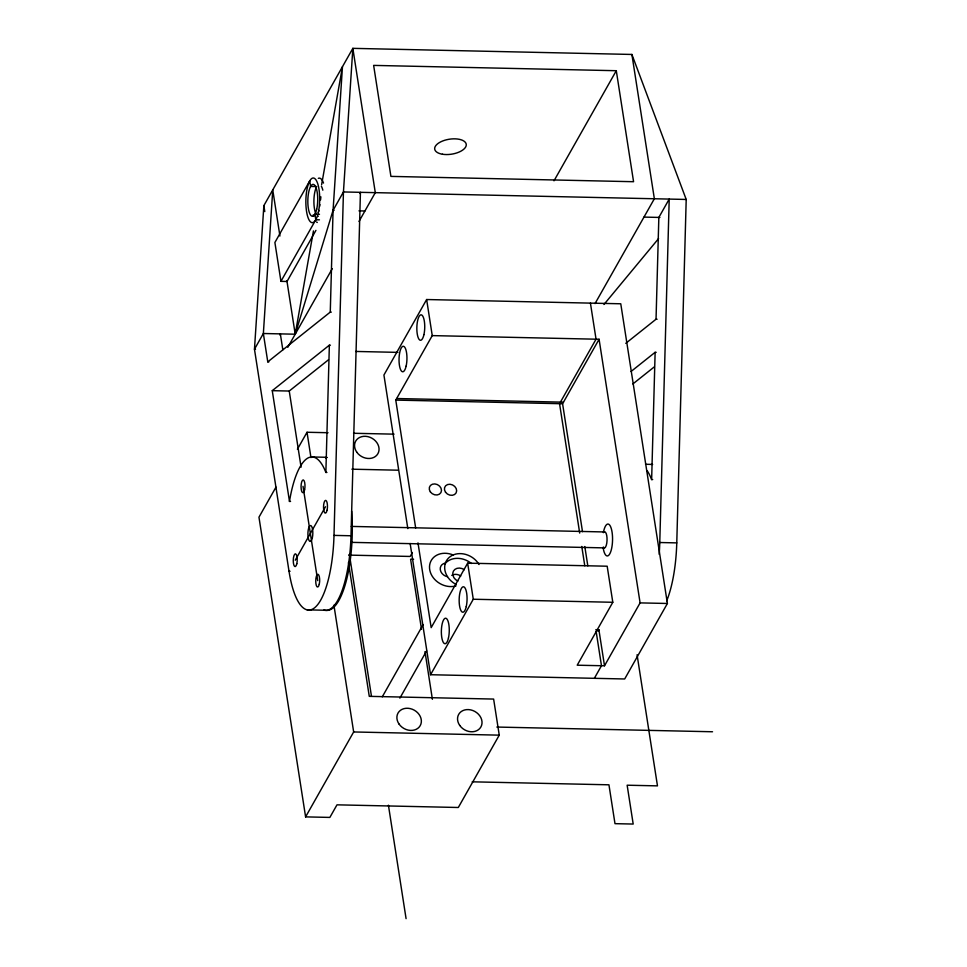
<?xml version="1.0" encoding="UTF-8"?>
<svg xmlns="http://www.w3.org/2000/svg" width="967" height="967" viewBox="0 0 967 967"><rect width="100%" height="100%" fill="white"/><g stroke="black" fill="none" stroke-linecap="round" stroke-linejoin="round"><path stroke-width="1.45" d="M329.36 345.183L272.259 390.668L289.484 501.414A76.574 23.679 -88.7 0 1 325.867 472.44L329.36 345.183L330.424 345.207M279.934 236.021L272.754 189.907L263.362 333.506L267.774 361.876L330.267 312.099L333.071 210.298L342.463 66.699L321.612 184.745M358.987 221.479L375.293 192.651L352.846 48.35L263.858 205.633L254.466 349.232L289.012 571.231A76.574 23.679 -88.7 0 0 314.65 607.747A76.574 23.679 -88.7 0 0 334.002 535.392L343.442 191.95L352.846 48.35L631.898 54.454L686.207 199.456L676.767 542.886A76.574 23.679 -88.7 0 1 666.674 600.894M307.168 609.851L324.163 610.225A76.574 23.679 -88.7 0 0 350.997 535.766L360.437 192.324L359.784 193.473M652.689 479.584L651.637 479.572L655.13 352.314L656.194 352.339M625.77 343.333L656.037 319.231L658.841 217.43L669.212 199.081L659.772 542.523A76.574 23.679 -88.7 0 1 659.168 554.309M320.887 196.833L320.548 199.927M319.92 204.569L319.618 206.43M313.453 230.908L295.213 334.207L263.362 333.506L254.466 349.232L255.53 349.256M318.868 210.48L318.614 211.64M686.207 199.456L343.442 191.95L333.071 210.298L295.213 334.207L286.873 280.648M315.931 230.364L287.006 281.482L280.938 281.349L315.798 219.739L314.928 214.19L316.451 214.227M279.789 334.86L280.345 333.881L282.835 349.836M287.791 347.31L332.285 268.669M275.97 487.138L258.963 517.188L305.596 816.885L329.868 817.417L336.987 804.834L458.31 807.493L499.25 735.15L493.629 699.068L369.273 696.349L348.446 562.492M297.401 449.244L307.022 432.261L328.031 432.72M410.141 543.514L430.557 674.724L624.682 678.979L667.399 603.481L620.766 303.783L426.64 299.528L383.923 375.027L407.82 528.611M295.237 560.219L325.492 506.744M415.665 527.994L395.769 400.096L432.249 335.609L426.64 299.528M554.006 180.805L616.293 70.712L373.637 65.393L390.91 176.393L633.566 181.711L616.293 70.712M412.389 552.532L410.177 556.448L348.761 555.106M595.031 303.602L654.357 198.755L631.898 54.454M305.596 816.885L353.656 731.959L333.929 605.221M382.279 696.832L423.147 624.609M432.249 335.609L599.081 339.26L640.094 602.888L604.508 665.792L577.202 665.199L612.8 602.284L607.179 566.215L467.653 563.157L431.173 627.643L417.986 542.874M582.497 531.645L562.589 403.747L599.081 339.26M399.879 698.138L426.616 650.864M430.557 674.724L473.274 599.238L467.653 563.157M598.005 631.294L598.887 629.722L595.853 629.65M594.354 678.314L601.474 665.731L596.083 631.1M603.964 304.484L658.575 238.595M272.259 390.668L289.242 391.043L328.502 359.772M631.04 371.497L655.13 352.314M632.853 383.959L654.272 366.904M333.071 210.298L334.135 210.322M358.975 210.866L364.922 210.987M643.974 217.104L659.905 217.442M318.723 214.275L319.485 214.287M315.798 219.739L319.436 219.823M330.267 312.099L331.33 312.123M656.037 319.231L657.101 319.243M355.699 351.444L397.933 352.375M267.774 361.876L268.838 361.9M396.651 398.525L563.483 402.175M395.769 400.096L562.589 403.747M353.547 433.276L394.077 434.159M311.289 456.956L326.858 457.294M645.545 464.269L652.628 464.426M351.879 469.188L398.307 470.204M325.867 472.44L326.931 472.464M289.484 501.414L290.547 501.438M351.251 526.411L604.653 531.959M334.002 535.392L350.997 535.766M659.772 542.523L676.767 542.886M351.13 542.354L604.52 547.89M413.61 559.289L410.6 559.228L421.503 629.251M289.012 571.231L290.064 571.255M473.274 599.238L612.8 602.284M640.094 602.888L667.399 603.481M496.845 727.051L712.534 731.765M353.656 731.959L499.25 735.15M472.198 781.819L608.944 784.805L614.988 823.666L633.192 824.053L627.148 785.204L657.475 785.869L637.072 654.756M590.426 303.118L596.047 339.187L559.555 403.674L579.692 533.071M598.887 629.722L604.508 665.792M584.805 546.524L587.815 565.852M581.771 546.452L584.781 565.792M424.984 651.601L432.394 699.286M349.389 554.381L371.461 696.216M388.42 805.197L406.08 918.65M307.022 432.261L310.963 457.609M280.938 281.349L274.894 242.499L309.754 180.889L310.612 186.438L316.68 186.571A15.955 4.932 -88.7 0 0 315.883 213.804M263.858 205.633L264.789 211.58M289.242 391.043L301.088 467.182M303.022 486.316L317.708 580.659M321.382 186.268A15.955 4.932 -88.7 0 1 322.821 190.185M318.216 216.366A15.955 4.932 -88.7 0 1 317.708 216.173M647.322 470.941A76.574 23.679 -88.7 0 1 651.637 479.572M325.637 458.02A76.574 23.679 -88.7 0 1 326.943 457.56M451.77 575.377A7.978 6.576 29.5 0 1 460.763 575.994M456.279 584.527A19.147 15.774 29.5 0 1 449.172 557.427A19.147 15.774 29.5 0 1 479.016 564.51M444.627 564.184A19.147 15.774 29.5 0 1 471.425 563.495M457.862 581.07A7.978 6.576 29.5 0 1 453.45 571.05A7.978 6.576 29.5 0 1 464.329 569.708M447.503 576.719A7.978 6.576 29.5 0 1 440.299 569.768A7.978 6.576 29.5 0 1 445.388 563.096M456.025 585.881A19.147 15.774 29.5 0 1 429.566 568.596A19.147 15.774 29.5 0 1 453.112 554.961M603.372 532.684A15.955 4.932 -88.7 0 1 610.926 527.486A15.955 4.932 -88.7 0 1 610.588 552.097A15.955 4.932 -88.7 0 1 603.166 547.854M318.324 178.339A22.338 6.902 -88.7 0 1 323.522 183.065M317.261 222.47A22.338 6.902 -88.7 0 1 316.572 221.963M313.683 216.378A22.338 6.902 -88.7 0 1 313.26 214.807M603.928 532.382A7.978 2.466 -88.7 0 1 607.034 540.493A7.978 2.466 -88.7 0 1 603.311 547.008M351.637 511.156A76.574 23.679 -88.7 0 1 324.054 609.826M318.276 212.68A22.338 6.902 -88.7 0 0 313.646 178.037A22.338 6.902 -88.7 0 0 306.382 210.226A22.338 6.902 -88.7 0 0 318.276 212.68M316.705 209.15A15.955 4.932 -88.7 0 0 313.405 184.395A15.955 4.932 -88.7 0 0 308.207 207.397A15.955 4.932 -88.7 0 0 316.705 209.15M312.329 537.906A7.978 2.466 -88.7 0 0 310.673 525.528A7.978 2.466 -88.7 0 0 308.086 537.023A7.978 2.466 -88.7 0 0 312.329 537.906M319.279 584.201A6.382 1.97 -88.7 0 0 317.95 574.301A6.382 1.97 -88.7 0 0 315.883 583.5A6.382 1.97 -88.7 0 0 319.279 584.201M296.809 563.761A6.382 1.97 -88.7 0 0 295.491 553.861A6.382 1.97 -88.7 0 0 293.412 563.06A6.382 1.97 -88.7 0 0 296.809 563.761M304.593 489.846A6.382 1.97 -88.7 0 0 303.275 479.946A6.382 1.97 -88.7 0 0 301.196 489.145A6.382 1.97 -88.7 0 0 304.593 489.846M327.064 510.286A6.382 1.97 -88.7 0 0 325.746 500.386A6.382 1.97 -88.7 0 0 323.667 509.585A6.382 1.97 -88.7 0 0 327.064 510.286M442.475 154.236A15.955 7.567 -8.8 0 0 466.275 144.845A15.955 7.567 -8.8 0 0 442.656 140.989A15.955 7.567 -8.8 0 0 442.475 154.236M406.14 366.082A12.764 3.953 -88.7 0 0 403.493 346.283A12.764 3.953 -88.7 0 0 399.335 364.692A12.764 3.953 -88.7 0 0 406.14 366.082M423.933 334.63A12.764 3.953 -88.7 0 0 421.286 314.831A12.764 3.953 -88.7 0 0 417.14 333.228A12.764 3.953 -88.7 0 0 423.933 334.63M448.458 638.039A12.764 3.953 -88.7 0 0 445.811 618.239A12.764 3.953 -88.7 0 0 441.653 636.637A12.764 3.953 -88.7 0 0 448.458 638.039M466.251 606.587A12.764 3.953 -88.7 0 0 463.604 586.788A12.764 3.953 -88.7 0 0 459.458 605.185A12.764 3.953 -88.7 0 0 466.251 606.587M430.339 491.84A6.382 5.258 29.5 0 0 440.916 492.602A6.382 5.258 29.5 0 0 434.836 483.923A6.382 5.258 29.5 0 0 430.339 491.84M445.509 492.179A6.382 5.258 29.5 0 0 456.086 492.94A6.382 5.258 29.5 0 0 450.006 484.262A6.382 5.258 29.5 0 0 445.509 492.179M356.763 452.169A12.764 10.516 29.5 0 0 377.904 453.692A12.764 10.516 29.5 0 0 365.756 436.322A12.764 10.516 29.5 0 0 356.763 452.169M399.081 724.114A12.764 10.516 29.5 0 0 420.222 725.637A12.764 10.516 29.5 0 0 408.074 708.279A12.764 10.516 29.5 0 0 399.081 724.114M459.736 725.443A12.764 10.516 29.5 0 0 480.889 726.966A12.764 10.516 29.5 0 0 468.741 709.609A12.764 10.516 29.5 0 0 459.736 725.443"/></g></svg>
